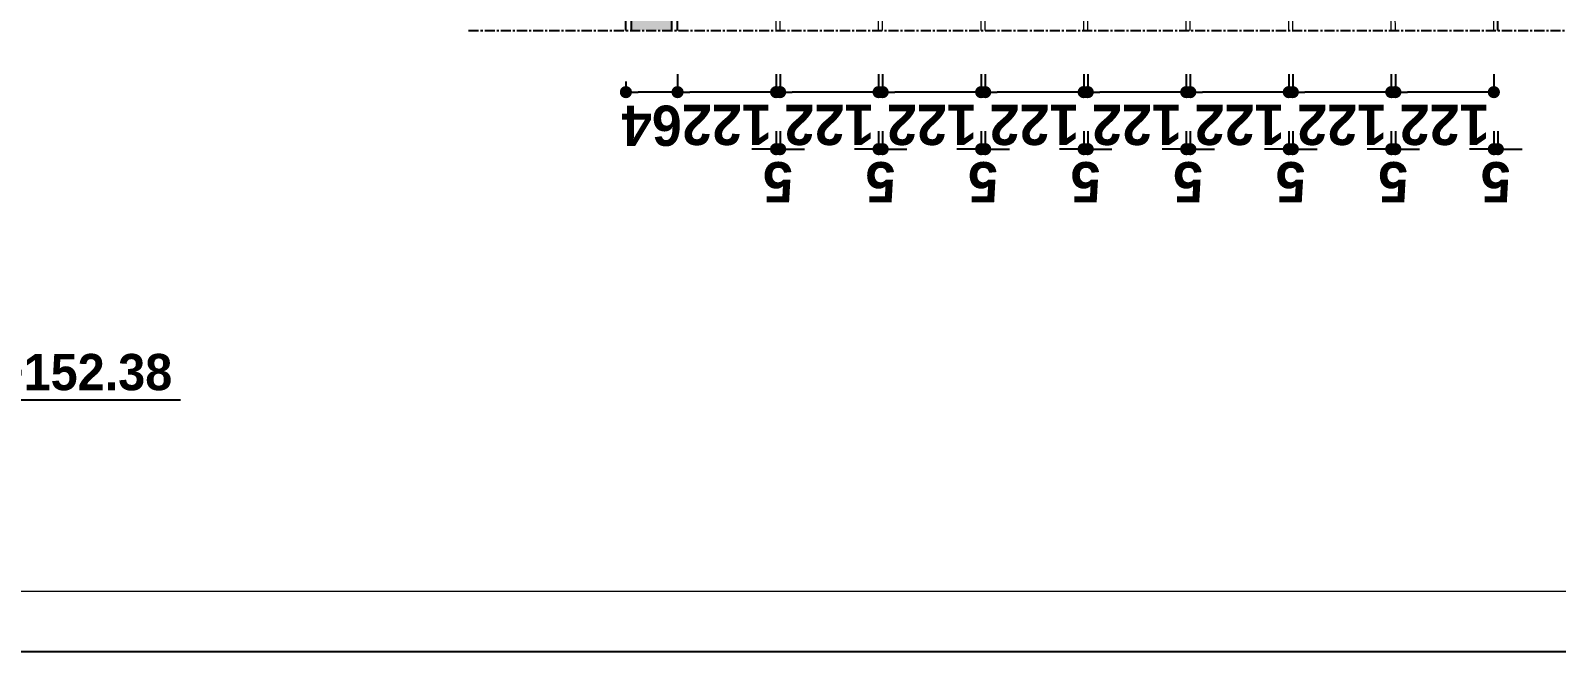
# Model space of a CAD drawing. Header units: centimetres. Extents: x -292707 to 138715, y -53922 to 66277.
# Drawn here: x 33494 to 35384, y -11672 to -10902 of the extents above; entities that cross this region are included whole.
import ezdxf
from ezdxf.xclip import XClip

# ---------------------------------------------------------------- set-up
doc = ezdxf.new("R2010")
doc.units = ezdxf.units.CM
doc.header["$XCLIPFRAME"] = 0
doc.linetypes.add('CENTER', pattern=[2, 1.25, -0.25, 0.25, -0.25])
for name, color, linetype in [('A-ALINE-2', 101, 'Continuous'), ('A-ALINE-7', 119, 'Continuous'), ('A-ANNOTATION', 144, 'Continuous'), ('A-DIM', 157, 'Continuous'), ('A-TEXT', 254, 'Continuous')]:
    doc.layers.add(name, color=color, linetype=linetype)
for name, color, linetype, lineweight, true_color in [('A-FILL-1', 250, 'Continuous', 0, 0x333333), ('A-FILL-4', 9, 'Continuous', 0, 0x808080), ('A-FILL-7', 7, 'Continuous', 0, 0xcccccc)]:
    doc.layers.add(name, color=color, linetype=linetype, lineweight=lineweight, true_color=true_color)
doc.styles.add('Scale 170', font='GOTHICB.TTF', dxfattribs={"height": 50})
doc.styles.add('Scale 80', font='GOTHICB.TTF', dxfattribs={"height": 20})
doc.dimstyles.new('Scale 150', dxfattribs={"dimscale": 0, "dimtxt": 50, "dimasz": 15, "dimexe": 2, "dimexo": 2, "dimgap": 15, "dimtad": 1, "dimdec": 0, "dimtxsty": 'Scale 170', "dimblk": 'DOT', "dimcen": 3.5, "dimclrd": 256, "dimclre": 256, "dimclrt": 254, "dimadec": 0, "dimazin": 0, "dimtfac": 1, "dimtdec": 0, "dimtmove": 0, "dimatfit": 3, "dimldrblk": 'DOTSMALL', "dimfxl": 1, "dimtfillclr": 256, "dimlwd": -1, "dimlwe": -1, "dimarcsym": 0})

# ---------------------------------------------------------------- blocks, each defined once
blk = doc.blocks.new('hgfhgfh')
at = {"layer": 'A-FILL-7'}
h = blk.add_hatch(color=256, dxfattribs=at)
h.dxf.hatch_style = 1
h.paths.add_polyline_path([(48329.1, -25086.8), (39823.1, -25086.8, 0.929837), (39827.6, -32807.8), (48333.6, -32807.8, 0.942911)])
h.paths.add_polyline_path([(48332.1, -32757.8), (39829.4, -32757.8, -0.929395), (39824.9, -25136.8), (48327.6, -25136.8, -0.942549)], flags=16)
h.paths.add_polyline_path([(48331.9, -32750.8), (39829.7, -32750.8, -0.929332), (39825.2, -25143.8), (48327.4, -25143.8, -0.942498)], flags=0)
h.paths.add_polyline_path([(51488.5, -28964.6, -1), (51408.5, -28964.6, -1)], flags=0)
h.paths.add_polyline_path([(51483.5, -28964.6, -1), (51413.5, -28964.6, -1)], flags=0)
h.paths.add_polyline_path([(36628.5, -28964.9, -1), (36708.5, -28964.9, -1)], flags=0)
h.paths.add_polyline_path([(36633.5, -28964.9, -1), (36703.5, -28964.9, -1)], flags=0)
at = {"layer": 'A-ALINE-2', "ltscale": 0.14}
blk.add_arc((48104.3, -28947.4), 4890.2, 273.0231, 87.0365, dxfattribs=at)
at = {"layer": 'A-ALINE-7', "ltscale": 0.14}
for radius, start, end in [(3874.2, 273.3966, 86.6705), (3867.2, 273.3996, 86.6674), (3817.2, 273.4218, 86.6457), (3810.2, 273.425, 86.6426)]:
    blk.add_arc((48104.3, -28947.4), radius, start, end, dxfattribs=at)
at = {"layer": 'A-FILL-4', "ltscale": 0.14}
for radius, start, end in [(4885.2, 273.0247, 87.035), (4890.2, 273.0231, 87.0365), (4763.2, 273.0632, 86.9973), (4758.2, 273.0648, 86.9957), (4631.2, 273.1065, 86.9548), (4636.2, 273.1048, 86.9564), (4504.2, 273.15, 86.9121), (4509.2, 273.1483, 86.9138), (4377.2, 273.1954, 86.8676), (4382.2, 273.1936, 86.8694), (4255.2, 273.2409, 86.8231), (4250.2, 273.2428, 86.8212), (4123.2, 273.2924, 86.7726), (4128.2, 273.2904, 86.7745), (3996.2, 273.3443, 86.7217), (4001.2, 273.3422, 86.7237)]:
    blk.add_arc((48104.3, -28947.4), radius, start, end, dxfattribs=at)
blk = doc.blocks.new('jhgkjhkjhkjh')
at = {"layer": 'A-FILL-1', "ltscale": 0.25}
blk.add_lwpolyline([(-1286.61, 931.53), (-933.61, 931.53), (-933.61, 1218.53), (-1286.61, 1218.53)], close=True, dxfattribs=at)
at = {"layer": 'Defpoints'}
blk.add_lwpolyline([(-1296.61, 926.53), (-876.61, 926.53), (-876.61, 1223.53), (-1296.61, 1223.53)], close=True, dxfattribs=at)
blk = doc.blocks.new('*U483')
at = {"layer": 'A-ANNOTATION'}
h = blk.add_hatch(color=256, dxfattribs=at)
h.dxf.hatch_style = 1
h.paths.add_polyline_path([(62379.58, 26197.92, 1), (62443.58, 26197.92, 1)])
h.paths.add_polyline_path([(62441.58, 26197.92, -1), (62381.58, 26197.92, -1)], flags=16)
blk.add_lwpolyline([(62443.58, 26197.92), (63167.4, 26197.92)], dxfattribs=at)
for radius in [32, 30]:
    blk.add_circle((62411.58, 26197.92), radius, dxfattribs=at)
blk = doc.blocks.new('_Dot')
at = {"color": 0, "linetype": 'ByBlock', "lineweight": -2}
blk.add_line((-0.5, 0), (-1, 0), dxfattribs=at)
at = {"color": 0, "linetype": 'ByBlock', "const_width": 0.5}
blk.add_lwpolyline([(-0.25, 0, 1), (0.25, 0, 1)], format="xyb", close=True, dxfattribs=at)
blk = doc.blocks.new('*D365')
at = {"layer": 'A-DIM', "ltscale": 0.25, "transparency": 16777216}
for p, q in [((20200.1, -10229.9), (20200.1, -10214.9)), ((20222.5, -10244.9), (20198.1, -10244.9)), ((20222.5, -10249.9), (20198.1, -10249.9)), ((20200.1, -10249.9), (20200.1, -10244.9)), ((20200.1, -10264.9), (20200.1, -10279.9))]:
    blk.add_line(p, q, dxfattribs=at)
at = {"layer": 'Defpoints', "color": 0, "ltscale": 0.25, "transparency": 16777216}
for p in [(20200.1, -10244.9), (20224.5, -10244.9), (20224.5, -10249.9)]:
    blk.add_point(p, dxfattribs=at)
at = {"layer": 'A-DIM', "ltscale": 0.25, "transparency": 16777216, "xscale": 15, "yscale": 15, "zscale": 15}
for p, rotation in [((20200.1, -10244.9), 270), ((20200.1, -10249.9), 90)]:
    blk.add_blockref('_Dot', p, dxfattribs=dict(at, rotation=rotation))
at = {"layer": 'A-DIM', "color": 254, "ltscale": 0.25, "transparency": 16777216, "insert": (20159.5, -10247.4), "char_height": 50, "attachment_point": 5, "rotation": 90, "style": 'Scale 170'}
blk.add_mtext('5', dxfattribs=at)
blk = doc.blocks.new('_DotSmall')
at = {"color": 0, "linetype": 'ByBlock', "const_width": 0.5}
blk.add_lwpolyline([(-0.0625, 0, 1), (0.0625, 0, 1)], format="xyb", close=True, dxfattribs=at)
blk = doc.blocks.new('*D366')
at = {"layer": 'A-DIM', "ltscale": 0.25, "transparency": 16777216}
for p, q in [((20293.2, -10122.9), (20268.8, -10122.9)), ((20270.8, -10229.9), (20270.8, -10137.9)), ((20293.2, -10244.9), (20268.8, -10244.9))]:
    blk.add_line(p, q, dxfattribs=at)
at = {"layer": 'Defpoints', "color": 0, "ltscale": 0.25, "transparency": 16777216}
for p in [(20270.8, -10122.9), (20295.2, -10122.9), (20295.2, -10244.9)]:
    blk.add_point(p, dxfattribs=at)
at = {"layer": 'A-DIM', "ltscale": 0.25, "transparency": 16777216, "xscale": 15, "yscale": 15, "zscale": 15}
for p, rotation in [((20270.8, -10122.9), 90), ((20270.8, -10244.9), 270)]:
    blk.add_blockref('_Dot', p, dxfattribs=dict(at, rotation=rotation))
at = {"layer": 'A-DIM', "color": 254, "ltscale": 0.25, "transparency": 16777216, "insert": (20230.2, -10183.9), "char_height": 50, "attachment_point": 5, "rotation": 90, "style": 'Scale 170'}
blk.add_mtext('122', dxfattribs=at)
blk = doc.blocks.new('*D367')
at = {"layer": 'A-DIM', "ltscale": 0.25, "transparency": 16777216}
for p, q in [((20200.1, -10102.9), (20200.1, -10087.9)), ((20222.5, -10117.9), (20198.1, -10117.9)), ((20222.5, -10122.9), (20198.1, -10122.9)), ((20200.1, -10122.9), (20200.1, -10117.9)), ((20200.1, -10137.9), (20200.1, -10152.9))]:
    blk.add_line(p, q, dxfattribs=at)
at = {"layer": 'Defpoints', "color": 0, "ltscale": 0.25, "transparency": 16777216}
for p in [(20200.1, -10117.9), (20224.5, -10117.9), (20224.5, -10122.9)]:
    blk.add_point(p, dxfattribs=at)
at = {"layer": 'A-DIM', "ltscale": 0.25, "transparency": 16777216, "xscale": 15, "yscale": 15, "zscale": 15}
for p, rotation in [((20200.1, -10117.9), 270), ((20200.1, -10122.9), 90)]:
    blk.add_blockref('_Dot', p, dxfattribs=dict(at, rotation=rotation))
at = {"layer": 'A-DIM', "color": 254, "ltscale": 0.25, "transparency": 16777216, "insert": (20159.5, -10120.4), "char_height": 50, "attachment_point": 5, "rotation": 90, "style": 'Scale 170'}
blk.add_mtext('5', dxfattribs=at)
blk = doc.blocks.new('*D368')
at = {"layer": 'A-DIM', "ltscale": 0.25, "transparency": 16777216}
for p, q in [((20293.2, -9995.9), (20268.8, -9995.9)), ((20270.8, -10102.9), (20270.8, -10010.9)), ((20293.2, -10117.9), (20268.8, -10117.9))]:
    blk.add_line(p, q, dxfattribs=at)
at = {"layer": 'Defpoints', "color": 0, "ltscale": 0.25, "transparency": 16777216}
for p in [(20270.8, -9995.9), (20295.2, -9995.9), (20295.2, -10117.9)]:
    blk.add_point(p, dxfattribs=at)
at = {"layer": 'A-DIM', "ltscale": 0.25, "transparency": 16777216, "xscale": 15, "yscale": 15, "zscale": 15}
for p, rotation in [((20270.8, -9995.9), 90), ((20270.8, -10117.9), 270)]:
    blk.add_blockref('_Dot', p, dxfattribs=dict(at, rotation=rotation))
at = {"layer": 'A-DIM', "color": 254, "ltscale": 0.25, "transparency": 16777216, "insert": (20230.2, -10056.9), "char_height": 50, "attachment_point": 5, "rotation": 90, "style": 'Scale 170'}
blk.add_mtext('122', dxfattribs=at)
blk = doc.blocks.new('*D352')
at = {"layer": 'A-DIM', "ltscale": 0.25, "transparency": 16777216}
for p, q in [((20200.1, -9975.9), (20200.1, -9960.9)), ((20222.5, -9990.9), (20198.1, -9990.9)), ((20222.5, -9995.9), (20198.1, -9995.9)), ((20200.1, -9995.9), (20200.1, -9990.9)), ((20200.1, -10010.9), (20200.1, -10025.9))]:
    blk.add_line(p, q, dxfattribs=at)
at = {"layer": 'Defpoints', "color": 0, "ltscale": 0.25, "transparency": 16777216}
for p in [(20200.1, -9990.9), (20224.5, -9990.9), (20224.5, -9995.9)]:
    blk.add_point(p, dxfattribs=at)
at = {"layer": 'A-DIM', "ltscale": 0.25, "transparency": 16777216, "xscale": 15, "yscale": 15, "zscale": 15}
for p, rotation in [((20200.1, -9990.9), 270), ((20200.1, -9995.9), 90)]:
    blk.add_blockref('_Dot', p, dxfattribs=dict(at, rotation=rotation))
at = {"layer": 'A-DIM', "color": 254, "ltscale": 0.25, "transparency": 16777216, "insert": (20159.5, -9993.4), "char_height": 50, "attachment_point": 5, "rotation": 90, "style": 'Scale 170'}
blk.add_mtext('5', dxfattribs=at)
blk = doc.blocks.new('*D353')
at = {"layer": 'A-DIM', "ltscale": 0.25, "transparency": 16777216}
for p, q in [((20293.2, -9868.9), (20268.8, -9868.9)), ((20270.8, -9975.9), (20270.8, -9883.9)), ((20293.2, -9990.9), (20268.8, -9990.9))]:
    blk.add_line(p, q, dxfattribs=at)
at = {"layer": 'Defpoints', "color": 0, "ltscale": 0.25, "transparency": 16777216}
for p in [(20270.8, -9868.9), (20295.2, -9868.9), (20295.2, -9990.9)]:
    blk.add_point(p, dxfattribs=at)
at = {"layer": 'A-DIM', "ltscale": 0.25, "transparency": 16777216, "xscale": 15, "yscale": 15, "zscale": 15}
for p, rotation in [((20270.8, -9868.9), 90), ((20270.8, -9990.9), 270)]:
    blk.add_blockref('_Dot', p, dxfattribs=dict(at, rotation=rotation))
at = {"layer": 'A-DIM', "color": 254, "ltscale": 0.25, "transparency": 16777216, "insert": (20230.2, -9929.9), "char_height": 50, "attachment_point": 5, "rotation": 90, "style": 'Scale 170'}
blk.add_mtext('122', dxfattribs=at)
blk = doc.blocks.new('*D354')
at = {"layer": 'A-DIM', "ltscale": 0.25, "transparency": 16777216}
for p, q in [((20200.1, -9848.9), (20200.1, -9833.9)), ((20222.5, -9863.9), (20198.1, -9863.9)), ((20200.1, -9868.9), (20200.1, -9863.9)), ((20222.5, -9868.9), (20198.1, -9868.9)), ((20200.1, -9883.9), (20200.1, -9898.9))]:
    blk.add_line(p, q, dxfattribs=at)
at = {"layer": 'Defpoints', "color": 0, "ltscale": 0.25, "transparency": 16777216}
for p in [(20200.1, -9863.9), (20224.5, -9863.9), (20224.5, -9868.9)]:
    blk.add_point(p, dxfattribs=at)
at = {"layer": 'A-DIM', "ltscale": 0.25, "transparency": 16777216, "xscale": 15, "yscale": 15, "zscale": 15}
for p, rotation in [((20200.1, -9863.9), 270), ((20200.1, -9868.9), 90)]:
    blk.add_blockref('_Dot', p, dxfattribs=dict(at, rotation=rotation))
at = {"layer": 'A-DIM', "color": 254, "ltscale": 0.25, "transparency": 16777216, "insert": (20159.5, -9866.4), "char_height": 50, "attachment_point": 5, "rotation": 90, "style": 'Scale 170'}
blk.add_mtext('5', dxfattribs=at)
blk = doc.blocks.new('*D355')
at = {"layer": 'A-DIM', "ltscale": 0.25, "transparency": 16777216}
for p, q in [((20293.2, -9741.9), (20268.8, -9741.9)), ((20270.8, -9848.9), (20270.8, -9756.9)), ((20293.2, -9863.9), (20268.8, -9863.9))]:
    blk.add_line(p, q, dxfattribs=at)
at = {"layer": 'Defpoints', "color": 0, "ltscale": 0.25, "transparency": 16777216}
for p in [(20270.8, -9741.9), (20295.2, -9741.9), (20295.2, -9863.9)]:
    blk.add_point(p, dxfattribs=at)
at = {"layer": 'A-DIM', "ltscale": 0.25, "transparency": 16777216, "xscale": 15, "yscale": 15, "zscale": 15}
for p, rotation in [((20270.8, -9741.9), 90), ((20270.8, -9863.9), 270)]:
    blk.add_blockref('_Dot', p, dxfattribs=dict(at, rotation=rotation))
at = {"layer": 'A-DIM', "color": 254, "ltscale": 0.25, "transparency": 16777216, "insert": (20230.2, -9802.9), "char_height": 50, "attachment_point": 5, "rotation": 90, "style": 'Scale 170'}
blk.add_mtext('122', dxfattribs=at)
blk = doc.blocks.new('*D356')
at = {"layer": 'A-DIM', "ltscale": 0.25, "transparency": 16777216}
for p, q in [((20200.1, -9721.9), (20200.1, -9706.9)), ((20222.5, -9736.9), (20198.1, -9736.9)), ((20222.5, -9741.9), (20198.1, -9741.9)), ((20200.1, -9741.9), (20200.1, -9736.9)), ((20200.1, -9756.9), (20200.1, -9771.9))]:
    blk.add_line(p, q, dxfattribs=at)
at = {"layer": 'Defpoints', "color": 0, "ltscale": 0.25, "transparency": 16777216}
for p in [(20200.1, -9736.9), (20224.5, -9736.9), (20224.5, -9741.9)]:
    blk.add_point(p, dxfattribs=at)
at = {"layer": 'A-DIM', "ltscale": 0.25, "transparency": 16777216, "xscale": 15, "yscale": 15, "zscale": 15}
for p, rotation in [((20200.1, -9736.9), 270), ((20200.1, -9741.9), 90)]:
    blk.add_blockref('_Dot', p, dxfattribs=dict(at, rotation=rotation))
at = {"layer": 'A-DIM', "color": 254, "ltscale": 0.25, "transparency": 16777216, "insert": (20159.5, -9739.4), "char_height": 50, "attachment_point": 5, "rotation": 90, "style": 'Scale 170'}
blk.add_mtext('5', dxfattribs=at)
blk = doc.blocks.new('*D357')
at = {"layer": 'A-DIM', "ltscale": 0.25, "transparency": 16777216}
for p, q in [((20293.2, -9614.9), (20268.8, -9614.9)), ((20270.8, -9721.9), (20270.8, -9629.9)), ((20293.2, -9736.9), (20268.8, -9736.9))]:
    blk.add_line(p, q, dxfattribs=at)
at = {"layer": 'Defpoints', "color": 0, "ltscale": 0.25, "transparency": 16777216}
for p in [(20270.8, -9614.9), (20295.2, -9614.9), (20295.2, -9736.9)]:
    blk.add_point(p, dxfattribs=at)
at = {"layer": 'A-DIM', "ltscale": 0.25, "transparency": 16777216, "xscale": 15, "yscale": 15, "zscale": 15}
for p, rotation in [((20270.8, -9614.9), 90), ((20270.8, -9736.9), 270)]:
    blk.add_blockref('_Dot', p, dxfattribs=dict(at, rotation=rotation))
at = {"layer": 'A-DIM', "color": 254, "ltscale": 0.25, "transparency": 16777216, "insert": (20230.2, -9675.9), "char_height": 50, "attachment_point": 5, "rotation": 90, "style": 'Scale 170'}
blk.add_mtext('122', dxfattribs=at)
blk = doc.blocks.new('*D358')
at = {"layer": 'A-DIM', "ltscale": 0.25, "transparency": 16777216}
for p, q in [((20200.1, -9594.9), (20200.1, -9579.9)), ((20222.5, -9609.9), (20198.1, -9609.9)), ((20222.5, -9614.9), (20198.1, -9614.9)), ((20200.1, -9614.9), (20200.1, -9609.9)), ((20200.1, -9629.9), (20200.1, -9644.9))]:
    blk.add_line(p, q, dxfattribs=at)
at = {"layer": 'Defpoints', "color": 0, "ltscale": 0.25, "transparency": 16777216}
for p in [(20200.1, -9609.9), (20224.5, -9609.9), (20224.5, -9614.9)]:
    blk.add_point(p, dxfattribs=at)
at = {"layer": 'A-DIM', "ltscale": 0.25, "transparency": 16777216, "xscale": 15, "yscale": 15, "zscale": 15}
for p, rotation in [((20200.1, -9609.9), 270), ((20200.1, -9614.9), 90)]:
    blk.add_blockref('_Dot', p, dxfattribs=dict(at, rotation=rotation))
at = {"layer": 'A-DIM', "color": 254, "ltscale": 0.25, "transparency": 16777216, "insert": (20159.5, -9612.4), "char_height": 50, "attachment_point": 5, "rotation": 90, "style": 'Scale 170'}
blk.add_mtext('5', dxfattribs=at)
blk = doc.blocks.new('*D359')
at = {"layer": 'A-DIM', "ltscale": 0.25, "transparency": 16777216}
for p, q in [((20293.2, -9487.9), (20268.8, -9487.9)), ((20270.8, -9594.9), (20270.8, -9502.9)), ((20293.2, -9609.9), (20268.8, -9609.9))]:
    blk.add_line(p, q, dxfattribs=at)
at = {"layer": 'Defpoints', "color": 0, "ltscale": 0.25, "transparency": 16777216}
for p in [(20270.8, -9487.9), (20295.2, -9487.9), (20295.2, -9609.9)]:
    blk.add_point(p, dxfattribs=at)
at = {"layer": 'A-DIM', "ltscale": 0.25, "transparency": 16777216, "xscale": 15, "yscale": 15, "zscale": 15}
for p, rotation in [((20270.8, -9487.9), 90), ((20270.8, -9609.9), 270)]:
    blk.add_blockref('_Dot', p, dxfattribs=dict(at, rotation=rotation))
at = {"layer": 'A-DIM', "color": 254, "ltscale": 0.25, "transparency": 16777216, "insert": (20230.2, -9548.9), "char_height": 50, "attachment_point": 5, "rotation": 90, "style": 'Scale 170'}
blk.add_mtext('122', dxfattribs=at)
blk = doc.blocks.new('*D360')
at = {"layer": 'A-DIM', "ltscale": 0.25, "transparency": 16777216}
for p, q in [((20200.1, -9467.9), (20200.1, -9452.9)), ((20222.5, -9482.9), (20198.1, -9482.9)), ((20200.1, -9487.9), (20200.1, -9482.9)), ((20222.5, -9487.9), (20198.1, -9487.9)), ((20200.1, -9502.9), (20200.1, -9517.9))]:
    blk.add_line(p, q, dxfattribs=at)
at = {"layer": 'Defpoints', "color": 0, "ltscale": 0.25, "transparency": 16777216}
for p in [(20200.1, -9482.9), (20224.5, -9482.9), (20224.5, -9487.9)]:
    blk.add_point(p, dxfattribs=at)
at = {"layer": 'A-DIM', "ltscale": 0.25, "transparency": 16777216, "xscale": 15, "yscale": 15, "zscale": 15}
for p, rotation in [((20200.1, -9482.9), 270), ((20200.1, -9487.9), 90)]:
    blk.add_blockref('_Dot', p, dxfattribs=dict(at, rotation=rotation))
at = {"layer": 'A-DIM', "color": 254, "ltscale": 0.25, "transparency": 16777216, "insert": (20159.5, -9485.4), "char_height": 50, "attachment_point": 5, "rotation": 90, "style": 'Scale 170'}
blk.add_mtext('5', dxfattribs=at)
blk = doc.blocks.new('*D361')
at = {"layer": 'A-DIM', "ltscale": 0.25, "transparency": 16777216}
for p, q in [((20293.2, -9360.9), (20268.8, -9360.9)), ((20270.8, -9467.9), (20270.8, -9375.9)), ((20293.2, -9482.9), (20268.8, -9482.9))]:
    blk.add_line(p, q, dxfattribs=at)
at = {"layer": 'Defpoints', "color": 0, "ltscale": 0.25, "transparency": 16777216}
for p in [(20270.8, -9360.9), (20295.2, -9360.9), (20295.2, -9482.9)]:
    blk.add_point(p, dxfattribs=at)
at = {"layer": 'A-DIM', "ltscale": 0.25, "transparency": 16777216, "xscale": 15, "yscale": 15, "zscale": 15}
for p, rotation in [((20270.8, -9360.9), 90), ((20270.8, -9482.9), 270)]:
    blk.add_blockref('_Dot', p, dxfattribs=dict(at, rotation=rotation))
at = {"layer": 'A-DIM', "color": 254, "ltscale": 0.25, "transparency": 16777216, "insert": (20230.2, -9421.9), "char_height": 50, "attachment_point": 5, "rotation": 90, "style": 'Scale 170'}
blk.add_mtext('122', dxfattribs=at)
blk = doc.blocks.new('*D362')
at = {"layer": 'A-DIM', "ltscale": 0.25, "transparency": 16777216}
for p, q in [((20200.1, -9340.9), (20200.1, -9325.9)), ((20222.5, -9355.9), (20198.1, -9355.9)), ((20222.5, -9360.9), (20198.1, -9360.9)), ((20200.1, -9360.9), (20200.1, -9355.9)), ((20200.1, -9375.9), (20200.1, -9390.9))]:
    blk.add_line(p, q, dxfattribs=at)
at = {"layer": 'Defpoints', "color": 0, "ltscale": 0.25, "transparency": 16777216}
for p in [(20200.1, -9355.9), (20224.5, -9355.9), (20224.5, -9360.9)]:
    blk.add_point(p, dxfattribs=at)
at = {"layer": 'A-DIM', "ltscale": 0.25, "transparency": 16777216, "xscale": 15, "yscale": 15, "zscale": 15}
for p, rotation in [((20200.1, -9355.9), 270), ((20200.1, -9360.9), 90)]:
    blk.add_blockref('_Dot', p, dxfattribs=dict(at, rotation=rotation))
at = {"layer": 'A-DIM', "color": 254, "ltscale": 0.25, "transparency": 16777216, "insert": (20159.5, -9358.4), "char_height": 50, "attachment_point": 5, "rotation": 90, "style": 'Scale 170'}
blk.add_mtext('5', dxfattribs=at)
blk = doc.blocks.new('*D363')
at = {"layer": 'A-DIM', "ltscale": 0.25, "transparency": 16777216}
for p, q in [((20293.2, -9233.9), (20268.8, -9233.9)), ((20270.8, -9340.9), (20270.8, -9248.9)), ((20293.2, -9355.9), (20268.8, -9355.9))]:
    blk.add_line(p, q, dxfattribs=at)
at = {"layer": 'Defpoints', "color": 0, "ltscale": 0.25, "transparency": 16777216}
for p in [(20270.8, -9233.9), (20295.2, -9233.9), (20295.2, -9355.9)]:
    blk.add_point(p, dxfattribs=at)
at = {"layer": 'A-DIM', "ltscale": 0.25, "transparency": 16777216, "xscale": 15, "yscale": 15, "zscale": 15}
for p, rotation in [((20270.8, -9233.9), 90), ((20270.8, -9355.9), 270)]:
    blk.add_blockref('_Dot', p, dxfattribs=dict(at, rotation=rotation))
at = {"layer": 'A-DIM', "color": 254, "ltscale": 0.25, "transparency": 16777216, "insert": (20230.2, -9294.9), "char_height": 50, "attachment_point": 5, "rotation": 90, "style": 'Scale 170'}
blk.add_mtext('122', dxfattribs=at)
blk = doc.blocks.new('*D364')
at = {"layer": 'A-DIM', "ltscale": 0.25, "transparency": 16777216}
for p, q in [((20283.9, -9169.9), (20268.8, -9169.9)), ((20270.8, -9218.9), (20270.8, -9184.9)), ((20293.2, -9233.9), (20268.8, -9233.9))]:
    blk.add_line(p, q, dxfattribs=at)
at = {"layer": 'Defpoints', "color": 0, "ltscale": 0.25, "transparency": 16777216}
for p in [(20270.8, -9169.9), (20285.9, -9169.9), (20295.2, -9233.9)]:
    blk.add_point(p, dxfattribs=at)
at = {"layer": 'A-DIM', "ltscale": 0.25, "transparency": 16777216, "xscale": 15, "yscale": 15, "zscale": 15}
for p, rotation in [((20270.8, -9169.9), 90), ((20270.8, -9233.9), 270)]:
    blk.add_blockref('_Dot', p, dxfattribs=dict(at, rotation=rotation))
at = {"layer": 'A-DIM', "color": 254, "ltscale": 0.25, "transparency": 16777216, "insert": (20229.5, -9201.9), "char_height": 50, "attachment_point": 5, "rotation": 90, "style": 'Scale 170'}
blk.add_mtext('64', dxfattribs=at)
blk = doc.blocks.new('A$C15e43d5d')
at = {"layer": 'A-DIM', "ltscale": 0.25}
for base, p1, p2, override, picture, middle in [((136.9, 1110), (161.3, 1046), (152.1, 1110), {"dimscale": 1, "dimtmove": 1}, '*D364', (136.9, 1078)), ((136.9, 1046), (161.3, 924), (161.3, 1046), {"dimscale": 1, "dimtmove": 1}, '*D363', (136.9, 985)), ((66.3, 924), (90.6, 919), (90.6, 924), {"dimscale": 1, "dimtmove": 1}, '*D362', (66.3, 921.5)), ((136.9, 919), (161.3, 797), (161.3, 919), {"dimscale": 1, "dimtmove": 1}, '*D361', (136.9, 858)), ((66.3, 797), (90.6, 792), (90.6, 797), {"dimscale": 1, "dimtmove": 1}, '*D360', (66.3, 794.5)), ((136.9, 792), (161.3, 670), (161.3, 792), {"dimscale": 1, "dimtmove": 1}, '*D359', (136.9, 731)), ((66.3, 670), (90.6, 665), (90.6, 670), {"dimscale": 1, "dimtmove": 1}, '*D358', (66.3, 667.5)), ((136.9, 665), (161.3, 543), (161.3, 665), {"dimscale": 1, "dimtmove": 1}, '*D357', (136.9, 604)), ((66.3, 543), (90.6, 538), (90.6, 543), {"dimscale": 1, "dimtmove": 1}, '*D356', (66.3, 540.5)), ((136.9, 538), (161.3, 416), (161.3, 538), {"dimscale": 1, "dimtmove": 1}, '*D355', (136.9, 477)), ((66.3, 416), (90.6, 411), (90.6, 416), {"dimscale": 1, "dimtmove": 1}, '*D354', (66.3, 413.5)), ((136.9, 411), (161.3, 289), (161.3, 411), {"dimscale": 1, "dimtmove": 1}, '*D353', (136.9, 350)), ((66.3, 289), (90.6, 284), (90.6, 289), {"dimscale": 1, "dimtmove": 1}, '*D352', (66.3, 286.5)), ((136.9, 284), (161.3, 162), (161.3, 284), {"dimscale": 1, "dimtmove": 1}, '*D368', (136.9, 223)), ((66.3, 162), (90.6, 157), (90.6, 162), {"dimscale": 1, "dimtmove": 1}, '*D367', (66.3, 159.5)), ((136.9, 157), (161.3, 35), (161.3, 157), {"dimscale": 1, "dimtmove": 1}, '*D366', (136.9, 96)), ((66.3, 35), (90.6, 30), (90.6, 35), {"dimscale": 1}, '*D365', (66.3, 32.5))]:
    dim = blk.add_linear_dim(base=base, p1=p1, p2=p2, angle=90, dimstyle='Scale 150', override=override, dxfattribs=at)
    dim.commit()
    dim.dimension.update_dxf_attribs({"geometry": picture, "text_midpoint": middle, "dimtype": 128, "insert": (-20133.9, 10279.9)})

msp = doc.modelspace()

# ---------------------------------------------------------------- linework, layer by layer
at = {"layer": 'A-TEXT', "linetype": 'CENTER', "ltscale": 10}
msp.add_lwpolyline([(34036.5, -10902.3), (35888.3, -10902.3)], dxfattribs=at)

# ---------------------------------------------------------------- block references
ref = msp.add_blockref('hgfhgfh', (-17683.1, 18045.2))
XClip(ref).set_block_clipping_path([(50781.3347949128, -26551.6239092804), (51719.5727609521, -28947.4361751758), (53571.3622669359, -28947.4361751758), (51997.0503859984, -25463.0144404544)])
at = {"ltscale": 5, "rotation": 90}
msp.add_blockref('A$C15e43d5d', (35341.4, -11115.6), dxfattribs=at)
at = {"layer": 'A-TEXT'}
for name, p, xscale, yscale, zscale in [('jhgkjhkjhkjh', (51064.4, -25570.2), 15, 15, 15), ('*U483', (-108447, -70305.5), 2.25, 2.25, 2.25)]:
    msp.add_blockref(name, p, dxfattribs=dict(at, xscale=xscale, yscale=yscale, zscale=zscale))

# ---------------------------------------------------------------- texts
at = {"layer": 'A-TEXT', "ltscale": 0.25, "insert": (33669.5, -11326.4), "char_height": 45, "attachment_point": 6, "style": 'Scale 80'}
msp.add_mtext_dynamic_manual_height_columns('DETAIL RUNNING TRACK STA +116.62 S/D STA +152.38', width=2044.877, gutter_width=168.8, heights=[0], dxfattribs=at)

doc.saveas('drawing.dxf')
